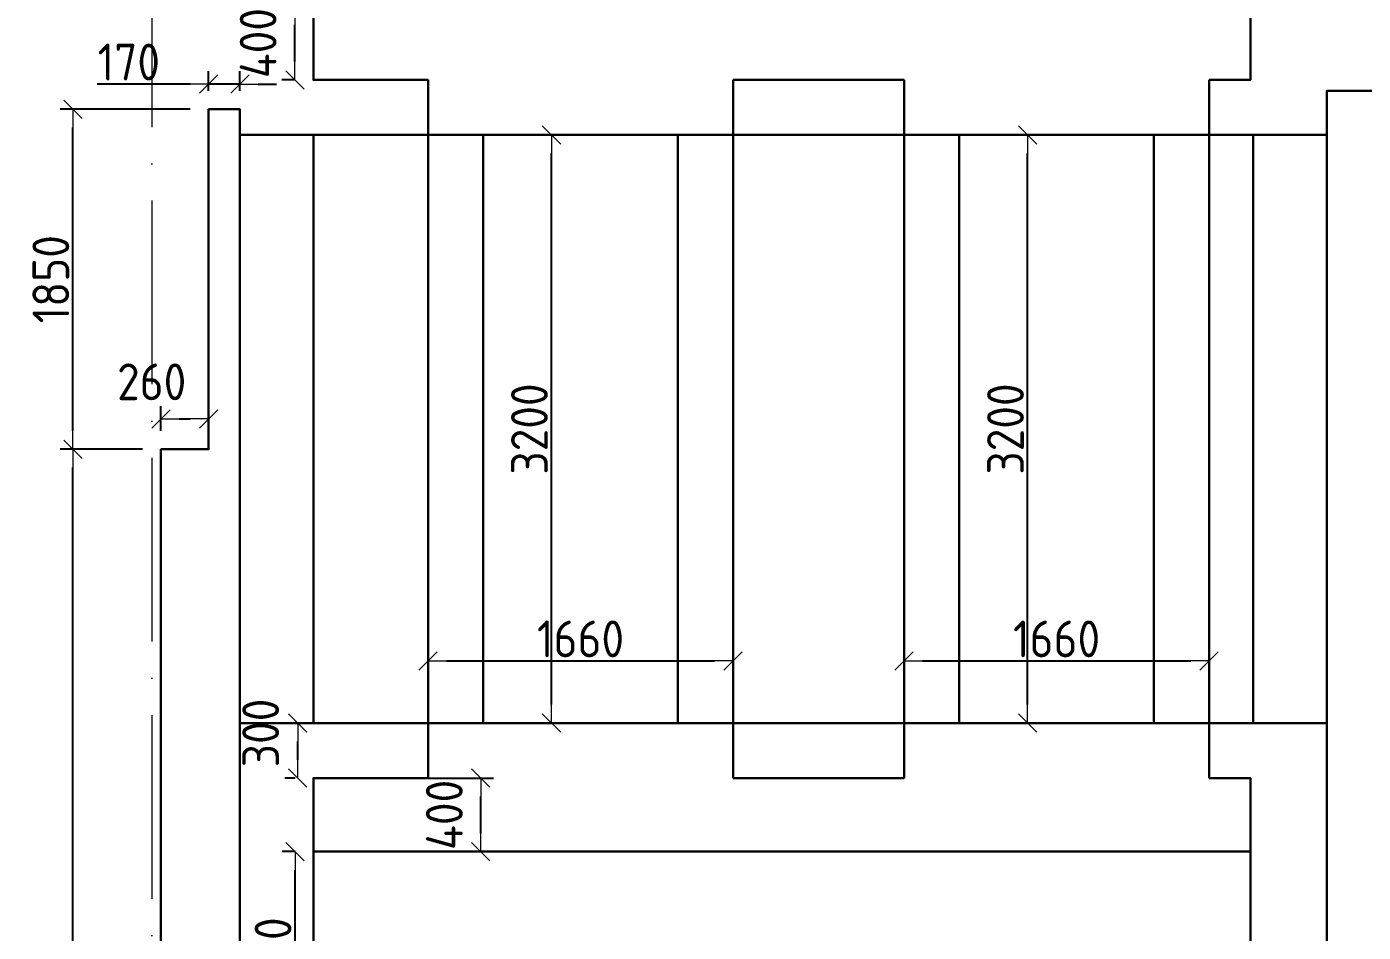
# Model space of a CAD drawing. Header units: millimetres. Extents: x 209 to 1046824, y -248937 to 510758.
# Drawn here: x 165551 to 172825, y 99741 to 104669 of the extents above; entities that cross this region are included whole.
import ezdxf

# ---------------------------------------------------------------- set-up
doc = ezdxf.new("R2010")
doc.units = ezdxf.units.MM
doc.linetypes.add('50_200_ШТРИХ_1Т_ш5_п1_п1_', pattern=[1400, 1000, -200, 0, -200])
doc.layers.add('Оси-3', color=7, linetype='50_200_ШТРИХ_1Т_ш5_п1_п1_', lineweight=9, true_color=0xaaaaaa)
doc.layers.add('Основные линии', color=7, linetype='Continuous', lineweight=30)
doc.layers.add('Размеры', color=7, linetype='Continuous', lineweight=15)
doc.styles.add('СПДС', font='isocpeur.ttf', dxfattribs={"width": 0.9})
doc.dimstyles.new('Размера А3', dxfattribs={"dimtxt": 200, "dimasz": 100, "dimexe": 70, "dimexo": 100, "dimgap": 20, "dimtad": 1, "dimdec": 0, "dimrnd": 10, "dimzin": 0, "dimdsep": 46, "dimtxsty": 'СПДС', "dimblk": 'ARROWHEAD_6', "dimcen": 1, "dimclrd": 256, "dimclre": 256, "dimclrt": 256, "dimazin": 0, "dimtfac": 1, "dimtdec": 0, "dimtmove": 2, "dimatfit": 3, "dimfxl": 1, "dimtolj": 1, "dimtzin": 0, "dimarcsym": 0})

# ---------------------------------------------------------------- blocks, each defined once
blk = doc.blocks.new('ARROWHEAD_6')
at = {"color": 0, "linetype": 'Continuous'}
for p, q in [((0, 0), (-1, 0)), ((-0.5, -0.5), (0.5, 0.5))]:
    blk.add_line(p, q, dxfattribs=at)
blk = doc.blocks.new('*D374')
at = {"layer": 'Defpoints', "color": 0, "lineweight": 30, "transparency": 16777216}
for p in [(167734.7, 101192), (169394.7, 101217.6), (169394.7, 101192)]:
    blk.add_point(p, dxfattribs=at)
at = {"layer": 'Размеры', "lineweight": -2, "transparency": 16777216}
for p, q in [((167734.7, 101292), (167734.7, 101287.6)), ((169394.7, 101292), (169394.7, 101287.6)), ((167834.7, 101217.6), (169294.7, 101217.6))]:
    blk.add_line(p, q, dxfattribs=at)
at = {"layer": 'Размеры', "lineweight": -2, "transparency": 16777216, "xscale": 100, "yscale": 100, "zscale": 100, "rotation": 180}
blk.add_blockref('ARROWHEAD_6', (167734.7, 101217.6), dxfattribs=at)
at = {"layer": 'Размеры', "lineweight": -2, "transparency": 16777216, "xscale": 100, "yscale": 100, "zscale": 100}
blk.add_blockref('ARROWHEAD_6', (169394.7, 101217.6), dxfattribs=at)
at = {"layer": 'Размеры', "lineweight": 15, "transparency": 16777216, "insert": (168564.7, 101337.6), "char_height": 200, "attachment_point": 5, "style": 'СПДС'}
blk.add_mtext('\\A1;1660', dxfattribs=at)
blk = doc.blocks.new('*D257')
at = {"layer": 'Defpoints', "color": 0, "lineweight": 30, "transparency": 16777216}
for p in [(168208.2, 104079.9), (168406.6, 104079.9), (168208.2, 100879.9)]:
    blk.add_point(p, dxfattribs=at)
at = {"layer": 'Размеры', "lineweight": -2, "transparency": 16777216}
for p, q in [((168308.2, 104079.9), (168476.6, 104079.9)), ((168406.6, 100979.9), (168406.6, 103979.9)), ((168308.2, 100879.9), (168476.6, 100879.9))]:
    blk.add_line(p, q, dxfattribs=at)
at = {"layer": 'Размеры', "lineweight": -2, "transparency": 16777216, "xscale": 100, "yscale": 100, "zscale": 100}
for p, rotation in [((168406.6, 104079.9), 90), ((168406.6, 100879.9), 270)]:
    blk.add_blockref('ARROWHEAD_6', p, dxfattribs=dict(at, rotation=rotation))
at = {"layer": 'Размеры', "lineweight": 15, "transparency": 16777216, "insert": (168286.6, 102479.9), "char_height": 200, "attachment_point": 5, "rotation": 90, "style": 'СПДС'}
blk.add_mtext('\\A1;3200', dxfattribs=at)
blk = doc.blocks.new('*D375')
at = {"layer": 'Defpoints', "color": 0, "lineweight": 30, "transparency": 16777216}
for p in [(170325.7, 101192), (171985.7, 101217.6), (171985.7, 101192)]:
    blk.add_point(p, dxfattribs=at)
at = {"layer": 'Размеры', "lineweight": -2, "transparency": 16777216}
for p, q in [((170325.7, 101292), (170325.7, 101287.6)), ((171985.7, 101292), (171985.7, 101287.6)), ((170425.7, 101217.6), (171885.7, 101217.6))]:
    blk.add_line(p, q, dxfattribs=at)
at = {"layer": 'Размеры', "lineweight": -2, "transparency": 16777216, "xscale": 100, "yscale": 100, "zscale": 100, "rotation": 180}
blk.add_blockref('ARROWHEAD_6', (170325.7, 101217.6), dxfattribs=at)
at = {"layer": 'Размеры', "lineweight": -2, "transparency": 16777216, "xscale": 100, "yscale": 100, "zscale": 100}
blk.add_blockref('ARROWHEAD_6', (171985.7, 101217.6), dxfattribs=at)
at = {"layer": 'Размеры', "lineweight": 15, "transparency": 16777216, "insert": (171155.7, 101337.6), "char_height": 200, "attachment_point": 5, "style": 'СПДС'}
blk.add_mtext('\\A1;1660', dxfattribs=at)
blk = doc.blocks.new('*D258')
at = {"layer": 'Defpoints', "color": 0, "lineweight": 30, "transparency": 16777216}
for p in [(170732.9, 104079.9), (170997.6, 104079.9), (170799.2, 100879.9)]:
    blk.add_point(p, dxfattribs=at)
at = {"layer": 'Размеры', "lineweight": -2, "transparency": 16777216}
for p, q in [((170832.9, 104079.9), (171067.6, 104079.9)), ((170997.6, 100979.9), (170997.6, 103979.9)), ((170899.2, 100879.9), (171067.6, 100879.9))]:
    blk.add_line(p, q, dxfattribs=at)
at = {"layer": 'Размеры', "lineweight": -2, "transparency": 16777216, "xscale": 100, "yscale": 100, "zscale": 100}
for p, rotation in [((170997.6, 104079.9), 90), ((170997.6, 100879.9), 270)]:
    blk.add_blockref('ARROWHEAD_6', p, dxfattribs=dict(at, rotation=rotation))
at = {"layer": 'Размеры', "lineweight": 15, "transparency": 16777216, "insert": (170877.6, 102479.9), "char_height": 200, "attachment_point": 5, "rotation": 90, "style": 'СПДС'}
blk.add_mtext('\\A1;3200', dxfattribs=at)
blk = doc.blocks.new('*D417')
at = {"layer": 'Defpoints', "color": 0, "lineweight": 30, "transparency": 16777216}
for p in [(165801.9, 102369.9), (166280.7, 102369.9), (166230.7, 95089.9)]:
    blk.add_point(p, dxfattribs=at)
at = {"layer": 'Размеры', "lineweight": -2, "transparency": 16777216}
for p, q in [((166180.7, 102369.9), (165731.9, 102369.9)), ((165801.9, 95189.9), (165801.9, 102269.9)), ((166130.7, 95089.9), (165731.9, 95089.9))]:
    blk.add_line(p, q, dxfattribs=at)
at = {"layer": 'Размеры', "lineweight": -2, "transparency": 16777216, "xscale": 100, "yscale": 100, "zscale": 100}
for p, rotation in [((165801.9, 102369.9), 90), ((165801.9, 95089.9), 270)]:
    blk.add_blockref('ARROWHEAD_6', p, dxfattribs=dict(at, rotation=rotation))
at = {"layer": 'Размеры', "lineweight": 15, "transparency": 16777216, "insert": (165681.9, 98729.9), "char_height": 200, "attachment_point": 5, "rotation": 90, "style": 'СПДС'}
blk.add_mtext('\\A1;7280', dxfattribs=at)
blk = doc.blocks.new('*D418')
at = {"layer": 'Defpoints', "color": 0, "lineweight": 30, "transparency": 16777216}
for p in [(165801.9, 104219.9), (166540.7, 104219.9), (166280.7, 102369.9)]:
    blk.add_point(p, dxfattribs=at)
at = {"layer": 'Размеры', "lineweight": -2, "transparency": 16777216}
for p, q in [((166440.7, 104219.9), (165731.9, 104219.9)), ((165801.9, 102469.9), (165801.9, 104119.9)), ((166180.7, 102369.9), (165731.9, 102369.9))]:
    blk.add_line(p, q, dxfattribs=at)
at = {"layer": 'Размеры', "lineweight": -2, "transparency": 16777216, "xscale": 100, "yscale": 100, "zscale": 100}
for p, rotation in [((165801.9, 104219.9), 90), ((165801.9, 102369.9), 270)]:
    blk.add_blockref('ARROWHEAD_6', p, dxfattribs=dict(at, rotation=rotation))
at = {"layer": 'Размеры', "lineweight": 15, "transparency": 16777216, "insert": (165681.9, 103294.9), "char_height": 200, "attachment_point": 5, "rotation": 90, "style": 'СПДС'}
blk.add_mtext('\\A1;1850', dxfattribs=at)
blk = doc.blocks.new('*D434')
at = {"layer": 'Defpoints', "color": 0, "lineweight": 30, "transparency": 16777216}
for p in [(166540.7, 102534.9), (166280.7, 102369.9), (166540.7, 102369.9)]:
    blk.add_point(p, dxfattribs=at)
at = {"layer": 'Размеры', "lineweight": -2, "transparency": 16777216}
for p, q in [((166280.7, 102469.9), (166280.7, 102604.9)), ((166540.7, 102469.9), (166540.7, 102604.9)), ((166380.7, 102534.9), (166440.7, 102534.9))]:
    blk.add_line(p, q, dxfattribs=at)
at = {"layer": 'Размеры', "lineweight": -2, "transparency": 16777216, "xscale": 100, "yscale": 100, "zscale": 100, "rotation": 180}
blk.add_blockref('ARROWHEAD_6', (166280.7, 102534.9), dxfattribs=at)
at = {"layer": 'Размеры', "lineweight": -2, "transparency": 16777216, "xscale": 100, "yscale": 100, "zscale": 100}
blk.add_blockref('ARROWHEAD_6', (166540.7, 102534.9), dxfattribs=at)
at = {"layer": 'Размеры', "lineweight": 15, "transparency": 16777216, "insert": (166230.7, 102736.6), "char_height": 200, "attachment_point": 5, "style": 'СПДС'}
blk.add_mtext('\\A1;260', dxfattribs=at)
blk = doc.blocks.new('*D435')
at = {"layer": 'Defpoints', "color": 0, "lineweight": 30, "transparency": 16777216}
for p in [(166710.7, 104356.9), (166540.7, 104219.9), (166710.7, 104219.9)]:
    blk.add_point(p, dxfattribs=at)
at = {"layer": 'Размеры', "lineweight": -2, "transparency": 16777216}
for p, q in [((166540.7, 104319.9), (166540.7, 104426.9)), ((166710.7, 104319.9), (166710.7, 104426.9)), ((166440.7, 104356.9), (165933.4, 104356.9)), ((166710.7, 104356.9), (166540.7, 104356.9)), ((166810.7, 104356.9), (166910.7, 104356.9))]:
    blk.add_line(p, q, dxfattribs=at)
at = {"layer": 'Размеры', "lineweight": -2, "transparency": 16777216, "xscale": 100, "yscale": 100, "zscale": 100}
blk.add_blockref('ARROWHEAD_6', (166540.7, 104356.9), dxfattribs=at)
at = {"layer": 'Размеры', "lineweight": -2, "transparency": 16777216, "xscale": 100, "yscale": 100, "zscale": 100, "rotation": 180}
blk.add_blockref('ARROWHEAD_6', (166710.7, 104356.9), dxfattribs=at)
at = {"layer": 'Размеры', "lineweight": 15, "transparency": 16777216, "insert": (166106.4, 104476.9), "char_height": 200, "attachment_point": 5, "style": 'СПДС'}
blk.add_mtext('\\A1;170', dxfattribs=at)
blk = doc.blocks.new('*D422')
at = {"layer": 'Defpoints', "color": 0, "lineweight": 30, "transparency": 16777216}
for p in [(167009.9, 104779.9), (167110.7, 104779.9), (167110.7, 104379.9)]:
    blk.add_point(p, dxfattribs=at)
at = {"layer": 'Размеры', "lineweight": -2, "transparency": 16777216}
for p, q in [((167010.7, 104779.9), (166939.9, 104779.9)), ((167009.9, 104479.9), (167009.9, 104679.9)), ((167010.7, 104379.9), (166939.9, 104379.9))]:
    blk.add_line(p, q, dxfattribs=at)
at = {"layer": 'Размеры', "lineweight": -2, "transparency": 16777216, "xscale": 100, "yscale": 100, "zscale": 100}
for p, rotation in [((167009.9, 104779.9), 90), ((167009.9, 104379.9), 270)]:
    blk.add_blockref('ARROWHEAD_6', p, dxfattribs=dict(at, rotation=rotation))
at = {"layer": 'Размеры', "lineweight": 15, "transparency": 16777216, "insert": (166809.9, 104579.9), "char_height": 200, "attachment_point": 5, "rotation": 90, "style": 'СПДС'}
blk.add_mtext('\\A1;400', dxfattribs=at)
blk = doc.blocks.new('*D424')
at = {"layer": 'Defpoints', "color": 0, "lineweight": 30, "transparency": 16777216}
for p in [(167011.3, 100179.9), (167110.7, 100179.9), (167110.7, 99029.9)]:
    blk.add_point(p, dxfattribs=at)
at = {"layer": 'Размеры', "lineweight": -2, "transparency": 16777216}
for p, q in [((167010.7, 100179.9), (166941.3, 100179.9)), ((167011.3, 99129.9), (167011.3, 100079.9)), ((167010.7, 99029.9), (166941.3, 99029.9))]:
    blk.add_line(p, q, dxfattribs=at)
at = {"layer": 'Размеры', "lineweight": -2, "transparency": 16777216, "xscale": 100, "yscale": 100, "zscale": 100}
for p, rotation in [((167011.3, 100179.9), 90), ((167011.3, 99029.9), 270)]:
    blk.add_blockref('ARROWHEAD_6', p, dxfattribs=dict(at, rotation=rotation))
at = {"layer": 'Размеры', "lineweight": 15, "transparency": 16777216, "insert": (166891.3, 99604.9), "char_height": 200, "attachment_point": 5, "rotation": 90, "style": 'СПДС'}
blk.add_mtext('\\A1;1150', dxfattribs=at)
blk = doc.blocks.new('*D448')
at = {"layer": 'Defpoints', "color": 0, "lineweight": 30, "transparency": 16777216}
for p in [(167025.7, 100879.9), (167110.7, 100879.9), (167110.7, 100579.9)]:
    blk.add_point(p, dxfattribs=at)
at = {"layer": 'Размеры', "lineweight": -2, "transparency": 16777216}
for p, q in [((167010.7, 100879.9), (166955.7, 100879.9)), ((167025.7, 100679.9), (167025.7, 100779.9)), ((167010.7, 100579.9), (166955.7, 100579.9))]:
    blk.add_line(p, q, dxfattribs=at)
at = {"layer": 'Размеры', "lineweight": -2, "transparency": 16777216, "xscale": 100, "yscale": 100, "zscale": 100}
for p, rotation in [((167025.7, 100879.9), 90), ((167025.7, 100579.9), 270)]:
    blk.add_blockref('ARROWHEAD_6', p, dxfattribs=dict(at, rotation=rotation))
at = {"layer": 'Размеры', "lineweight": 15, "transparency": 16777216, "insert": (166823.9, 100825.9), "char_height": 200, "attachment_point": 5, "rotation": 90, "style": 'СПДС'}
blk.add_mtext('\\A1;300', dxfattribs=at)
blk = doc.blocks.new('*D449')
at = {"layer": 'Defpoints', "color": 0, "lineweight": 30, "transparency": 16777216}
for p in [(167110.7, 100579.9), (168021.9, 100579.9), (167110.7, 100179.9)]:
    blk.add_point(p, dxfattribs=at)
at = {"layer": 'Размеры', "lineweight": -2, "transparency": 16777216}
for p, q in [((167210.7, 100579.9), (168091.9, 100579.9)), ((168021.9, 100279.9), (168021.9, 100479.9)), ((167210.7, 100179.9), (168091.9, 100179.9))]:
    blk.add_line(p, q, dxfattribs=at)
at = {"layer": 'Размеры', "lineweight": -2, "transparency": 16777216, "xscale": 100, "yscale": 100, "zscale": 100}
for p, rotation in [((168021.9, 100579.9), 90), ((168021.9, 100179.9), 270)]:
    blk.add_blockref('ARROWHEAD_6', p, dxfattribs=dict(at, rotation=rotation))
at = {"layer": 'Размеры', "lineweight": 15, "transparency": 16777216, "insert": (167823.6, 100379.9), "char_height": 200, "attachment_point": 5, "rotation": 90, "style": 'СПДС'}
blk.add_mtext('\\A1;400', dxfattribs=at)

msp = doc.modelspace()

# ---------------------------------------------------------------- linework, layer by layer
at = {"layer": 'Оси-3'}
msp.add_line((166230.7, 110723.7), (166230.7, 94569.1), dxfattribs=at)
at = {"layer": 'Основные линии'}
for p, q in [((167734.7, 100879.9), (167734.7, 104079.9)), ((167734.7, 104079.9), (167734.7, 100879.9)), ((168034.7, 100879.9), (168034.7, 104079.9)), ((169094.7, 104079.9), (169094.7, 100879.9)), ((169394.7, 104079.9), (169394.7, 100879.9)), ((169394.7, 100879.9), (169394.7, 104079.9)), ((170325.7, 100879.9), (170325.7, 104079.9)), ((170325.7, 104079.9), (170325.7, 100879.9)), ((170625.7, 100879.9), (170625.7, 104079.9)), ((171685.7, 104079.9), (171685.7, 100879.9)), ((171985.7, 104079.9), (171985.7, 100879.9)), ((171985.7, 100879.9), (171985.7, 104079.9)), ((169394.7, 100879.9), (167734.7, 100879.9)), ((167734.7, 100879.9), (168034.7, 100879.9)), ((169094.7, 100879.9), (169394.7, 100879.9)), ((171985.7, 100879.9), (170325.7, 100879.9)), ((170325.7, 100879.9), (170625.7, 100879.9)), ((171685.7, 100879.9), (171985.7, 100879.9))]:
    msp.add_line(p, q, dxfattribs=at)
for points in [[(171985.7, 104379.9), (172210.7, 104379.9), (172210.7, 104779.9), (167110.7, 104779.9), (167110.7, 104379.9), (167734.7, 104379.9)], [(167734.7, 104379.9), (167734.7, 104079.9), (169394.7, 104079.9), (169394.7, 104379.9)], [(169394.7, 104379.9), (170325.7, 104379.9)], [(170325.7, 104379.9), (170325.7, 104079.9), (171985.7, 104079.9), (171985.7, 104379.9)], [(172625.7, 102679.9), (172625.7, 104319.9), (173505.7, 104319.9), (173505.7, 102679.9)], [(166280.7, 102369.9), (166280.7, 95089.9), (166710.7, 95089.9), (166710.7, 104219.9), (166540.7, 104219.9)], [(166540.7, 104219.9), (166540.7, 102369.9), (166280.7, 102369.9)], [(172625.7, 102679.9), (172625.7, 99479.9), (172630.7, 99479.9)], [(167734.7, 100579.9), (167734.7, 100879.9), (169394.7, 100879.9), (169394.7, 100579.9)], [(170325.7, 100579.9), (170325.7, 100879.9), (171985.7, 100879.9), (171985.7, 100579.9)], [(171985.7, 100579.9), (172210.7, 100579.9), (172210.7, 100179.9), (167110.7, 100179.9), (167110.7, 100579.9), (167734.7, 100579.9)], [(169394.7, 100579.9), (170325.7, 100579.9)]]:
    msp.add_lwpolyline(points, dxfattribs=at)
for points in [[(167110.7, 100879.9), (166710.7, 100879.9), (166710.7, 104079.9), (167110.7, 104079.9)], [(167110.7, 104079.9), (167734.7, 104079.9), (167734.7, 100879.9), (167110.7, 100879.9)], [(169394.7, 104079.9), (170325.7, 104079.9), (170325.7, 100879.9), (169394.7, 100879.9)], [(171985.7, 104079.9), (172225.7, 104079.9), (172225.7, 100879.9), (171985.7, 100879.9)], [(172625.7, 100879.9), (172225.7, 100879.9), (172225.7, 104079.9), (172625.7, 104079.9)], [(167110.7, 99029.9), (172210.7, 99029.9), (172210.7, 100179.9), (167110.7, 100179.9)]]:
    msp.add_lwpolyline(points, close=True, dxfattribs=at)

# ---------------------------------------------------------------- dimensions: what is measured, and where the dimension line sits
at = {"layer": 'Размеры', "lineweight": 15}
for base, p1, p2, picture, middle in [((167009.9, 104779.9), (167110.7, 104379.9), (167110.7, 104779.9), '*D422', (166809.9, 104579.9)), ((165801.9, 104219.9), (166280.7, 102369.9), (166540.7, 104219.9), '*D418', (165681.9, 103294.9)), ((168406.6, 104079.9), (168208.2, 100879.9), (168208.2, 104079.9), '*D257', (168286.6, 102479.9)), ((170997.6, 104079.9), (170799.2, 100879.9), (170732.9, 104079.9), '*D258', (170877.6, 102479.9)), ((165801.9, 102369.9), (166230.7, 95089.9), (166280.7, 102369.9), '*D417', (165681.9, 98729.9)), ((167011.3, 100179.9), (167110.7, 99029.9), (167110.7, 100179.9), '*D424', (166891.3, 99604.9))]:
    dim = msp.add_linear_dim(base=base, p1=p1, p2=p2, angle=90, dimstyle='Размера А3', dxfattribs=at)
    dim.commit()
    dim.dimension.update_dxf_attribs({"geometry": picture, "text_midpoint": middle})
dim = msp.add_linear_dim(base=(166710.7, 104356.9), p1=(166540.7, 104219.9), p2=(166710.7, 104219.9), dimstyle='Размера А3', override={"dimtmove": 0}, dxfattribs=at)
dim.commit()
dim.dimension.update_dxf_attribs({"geometry": '*D435', "text_midpoint": (166106.4, 104356.9), "dimtype": 160})
dim = msp.add_linear_dim(base=(166540.7, 102534.9), p1=(166280.7, 102369.9), p2=(166540.7, 102369.9), dimstyle='Размера А3', dxfattribs=at)
dim.commit()
dim.dimension.update_dxf_attribs({"geometry": '*D434', "text_midpoint": (166230.7, 102736.6), "dimtype": 160})
for base, p1, p2, picture, middle in [((169394.7, 101217.6), (167734.7, 101192), (169394.7, 101192), '*D374', (168564.7, 101337.6)), ((171985.7, 101217.6), (170325.7, 101192), (171985.7, 101192), '*D375', (171155.7, 101337.6))]:
    dim = msp.add_linear_dim(base=base, p1=p1, p2=p2, dimstyle='Размера А3', dxfattribs=at)
    dim.commit()
    dim.dimension.update_dxf_attribs({"geometry": picture, "text_midpoint": middle})
for base, p1, p2, picture, middle in [((167025.7, 100879.9), (167110.7, 100579.9), (167110.7, 100879.9), '*D448', (166823.9, 100825.9)), ((168021.9, 100579.9), (167110.7, 100179.9), (167110.7, 100579.9), '*D449', (167823.6, 100379.9))]:
    dim = msp.add_linear_dim(base=base, p1=p1, p2=p2, angle=90, dimstyle='Размера А3', dxfattribs=at)
    dim.commit()
    dim.dimension.update_dxf_attribs({"geometry": picture, "text_midpoint": middle, "dimtype": 160})

doc.saveas('drawing.dxf')
